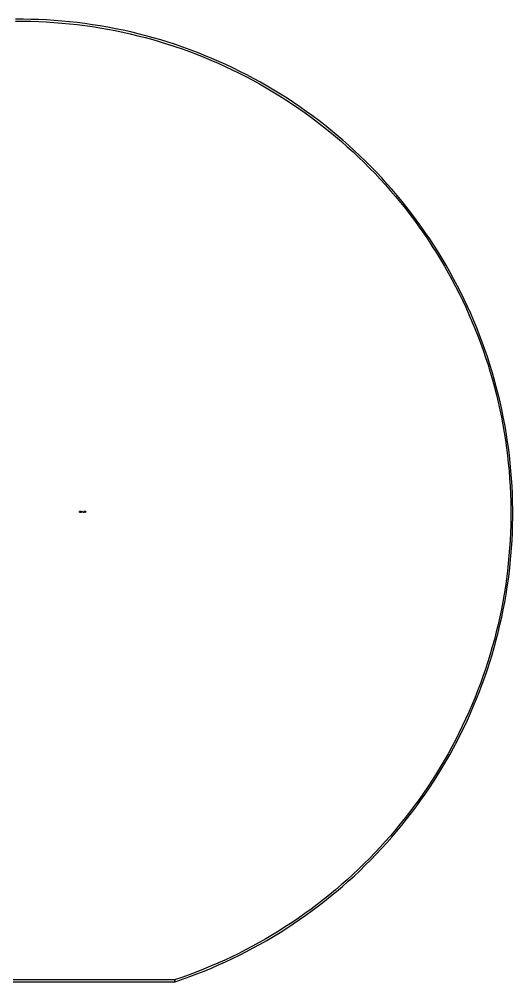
# Model space of a CAD drawing. Extents: x -50899 to 50899, y -48295 to 50898.
# Drawn here: x 0 to 50899, y -48295 to 50898 of the extents above; entities that cross this region are included whole.
import ezdxf

# ---------------------------------------------------------------- set-up
doc = ezdxf.new("R2010")
doc.units = 0
doc.layers.add('GAP', color=1, linetype='continuous')

msp = doc.modelspace()

# ---------------------------------------------------------------- linework, layer by layer
for points in [[(16075, -48295), (16832, -48036), (17585, -47766), (18333, -47484), (19077, -47190), (19816, -46884), (20550, -46567), (21279, -46239), (22003, -45899), (22721, -45547), (23434, -45185), (24141, -44811), (24842, -44426), (25537, -44030), (26226, -43624), (26908, -43206), (27583, -42778), (28252, -42340), (28914, -41890), (29568, -41431), (30216, -40961), (30855, -40482), (31488, -39992), (32112, -39492), (32729, -38983), (33337, -38464), (33937, -37935), (34529, -37397), (35112, -36850), (35687, -36294), (36253, -35729), (36810, -35155), (37357, -34572), (37896, -33981), (38425, -33381), (38945, -32774), (39455, -32158), (39955, -31534), (40446, -30902), (40926, -30263), (41397, -29616), (41857, -28962), (42307, -28301), (42746, -27633), (43175, -26958), (43593, -26276), (44001, -25588), (44397, -24893), (44783, -24193), (45158, -23486), (45521, -22774), (45873, -22056), (46214, -21332), (46543, -20604), (46861, -19870), (47168, -19131), (47463, -18388), (47746, -17640), (48017, -16888), (48276, -16131), (48524, -15371), (48759, -14606), (48983, -13839), (49194, -13067), (49393, -12293), (49580, -11515), (49755, -10735), (49918, -9952), (50068, -9166), (50206, -8378), (50331, -7589), (50444, -6797), (50545, -6004), (50633, -5209), (50708, -4413), (50771, -3615), (50822, -2817), (50860, -2018), (50885, -1219), (50898, -419), (50899, 380), (50886, 1180), (50862, 1979), (50824, 2778), (50774, 3576), (50712, 4374), (50637, 5170), (50549, 5965), (50449, 6758), (50337, 7550), (50212, 8340), (50075, 9128), (49925, 9913), (49763, 10696), (49589, 11477), (49403, 12255), (49204, 13029), (48993, 13801), (48770, 14569), (48536, 15333), (48289, 16094), (48030, 16851), (47759, 17603), (47477, 18351), (47183, 19095), (46877, 19834), (46559, 20568), (46230, 21297), (45890, 22021), (45539, 22739), (45176, 23451), (44802, 24158), (44417, 24859), (44020, 25554), (43614, 26242), (43196, 26924), (42768, 27600), (42329, 28268), (41879, 28930), (41420, 29584), (40950, 30231), (40470, 30871), (39980, 31503), (39480, 32127), (38970, 32744), (38451, 33352), (37922, 33952), (37384, 34543), (36837, 35126), (36280, 35701), (35715, 36266), (35141, 36823), (34558, 37371), (33966, 37909), (33367, 38438), (32759, 38957), (32142, 39467), (31518, 39967), (30887, 40458), (30247, 40938), (29600, 41408), (28946, 41868), (28285, 42318), (27616, 42757), (26941, 43185), (26259, 43603), (25571, 44011), (24876, 44407), (24176, 44792), (23469, 45167), (22756, 45530), (22038, 45882), (21315, 46222), (20586, 46551), (19852, 46869), (19113, 47175), (18370, 47470), (17621, 47752), (16869, 48023), (16112, 48282), (15352, 48530), (14588, 48765), (13820, 48988), (13048, 49199), (12274, 49398), (11496, 49585), (10716, 49759), (9933, 49921), (9147, 50071), (8359, 50209), (7569, 50334), (6778, 50447), (5984, 50547), (5189, 50635), (4393, 50710), (3596, 50773), (2798, 50823), (1999, 50861), (1199, 50886), (400, 50898), (-400, 50898)], [(-398, 50698), (398, 50698), (1195, 50686), (1991, 50661), (2787, 50623), (3582, 50573), (4376, 50511), (5169, 50436), (5961, 50348), (6751, 50249), (7540, 50136), (8326, 50012), (9111, 49875), (9893, 49725), (10673, 49564), (11451, 49390), (12225, 49204), (12997, 49006), (13765, 48796), (14530, 48573), (15292, 48339), (16049, 48093), (16803, 47835), (17552, 47565), (18297, 47283), (19038, 46990), (19774, 46685), (20505, 46368), (21231, 46041), (21952, 45701), (22667, 45351), (23377, 44989), (24081, 44616), (24779, 44232), (25471, 43838), (26156, 43432), (26835, 43016), (27508, 42589), (28174, 42151), (28832, 41704), (29484, 41245), (30128, 40777), (30765, 40299), (31395, 39810), (32016, 39312), (32630, 38804), (33236, 38287), (33833, 37760), (34422, 37224), (35003, 36678), (35575, 36124), (36138, 35561), (36692, 34988), (37237, 34408), (37773, 33818), (38300, 33221), (38817, 32615), (39325, 32001), (39823, 31379), (40311, 30750), (40789, 30113), (41257, 29468), (41715, 28816), (42162, 28157), (42599, 27491), (43026, 26819), (43442, 26139), (43847, 25454), (44242, 24762), (44626, 24063), (44998, 23359), (45360, 22649), (45710, 21934), (46049, 21213), (46376, 20487), (46693, 19756), (46997, 19020), (47290, 18279), (47572, 17534), (47841, 16784), (48099, 16031), (48345, 15273), (48579, 14512), (48801, 13747), (49011, 12978), (49209, 12206), (49394, 11432), (49568, 10654), (49729, 9874), (49878, 9092), (50015, 8307), (50139, 7520), (50251, 6732), (50351, 5941), (50438, 5149), (50512, 4356), (50575, 3562), (50624, 2767), (50662, 1971), (50686, 1175), (50699, 379), (50698, -418), (50685, -1214), (50660, -2010), (50622, -2806), (50572, -3601), (50509, -4395), (50434, -5188), (50346, -5980), (50246, -6770), (50133, -7559), (50008, -8346), (49871, -9130), (49722, -9913), (49560, -10693), (49386, -11470), (49199, -12244), (49001, -13016), (48790, -13784), (48568, -14549), (48333, -15310), (48087, -16068), (47828, -16821), (47558, -17571), (47276, -18316), (46982, -19056), (46677, -19792), (46361, -20523), (46032, -21249), (45693, -21969), (45342, -22684), (44980, -23394), (44607, -24098), (44223, -24796), (43828, -25487), (43422, -26173), (43005, -26852), (42578, -27524), (42141, -28190), (41692, -28848), (41234, -29500), (40766, -30144), (40287, -30781), (39798, -31410), (39300, -32031), (38792, -32645), (38274, -33250), (37747, -33847), (37211, -34436), (36665, -35017), (36110, -35588), (35547, -36151), (34974, -36705), (34393, -37250), (33804, -37786), (33206, -38313), (32600, -38830), (31986, -39337), (31364, -39835), (30734, -40322), (30097, -40800), (29452, -41268), (28800, -41726), (28141, -42173), (27475, -42610), (26802, -43036), (26123, -43452), (25437, -43857), (24745, -44252), (24046, -44635), (23342, -45007), (22632, -45368), (21916, -45718), (21195, -46057), (20469, -46384), (19738, -46700), (19002, -47004), (18261, -47297), (17516, -47578), (16766, -47848), (16012, -48105), (16075, -48295)], [(-16075, -48295), (16075, -48295), (16012, -48105), (-16012, -48105)]]:
    msp.add_lwpolyline(points)
at = {"layer": 'GAP'}
for points in [[(6200, 100), (6200, 170), (6252, 170), (6252, 161), (6218, 161), (6218, 144), (6235, 144), (6235, 135), (6218, 135), (6218, 109), (6252, 109), (6252, 100), (6200, 100), (6200, 100)], [(6270, 100), (6270, 170), (6322, 170), (6322, 161), (6288, 161), (6288, 144), (6305, 144), (6305, 135), (6288, 135), (6288, 109), (6322, 109), (6322, 100), (6270, 100), (6270, 100)], [(6340, 100), (6392, 100), (6392, 144), (6358, 144), (6358, 161), (6392, 161), (6392, 170), (6340, 170), (6340, 135), (6375, 135), (6375, 109), (6340, 109), (6340, 100), (6340, 100)], [(6410, 100), (6428, 100), (6428, 135), (6445, 135), (6445, 100), (6462, 100), (6462, 170), (6445, 170), (6445, 144), (6428, 144), (6428, 170), (6410, 170), (6410, 100), (6410, 100)], [(6550, 100), (6602, 100), (6602, 135), (6576, 135), (6576, 126), (6585, 126), (6585, 109), (6568, 109), (6568, 161), (6602, 161), (6602, 170), (6550, 170), (6550, 100), (6550, 100)], [(6620, 100), (6672, 100), (6672, 170), (6655, 170), (6655, 109), (6638, 109), (6638, 170), (6620, 170), (6620, 100), (6620, 100)], [(6690, 100), (6708, 100), (6708, 170), (6690, 170), (6690, 100)], [(6708, 135), (6742, 135), (6742, 170), (6708, 170), (6708, 161), (6725, 161), (6725, 144), (6708, 144), (6708, 135)], [(6778, 100), (6795, 100), (6795, 161), (6812, 161), (6812, 170), (6760, 170), (6760, 161), (6778, 161), (6778, 100), (6778, 100)], [(6830, 100), (6830, 170), (6882, 170), (6882, 100), (6865, 100), (6865, 161), (6848, 161), (6848, 100), (6830, 100)], [(6848, 135), (6848, 144), (6865, 144), (6865, 135), (6848, 135)]]:
    msp.add_lwpolyline(points, dxfattribs=at)

doc.saveas('drawing.dxf')
